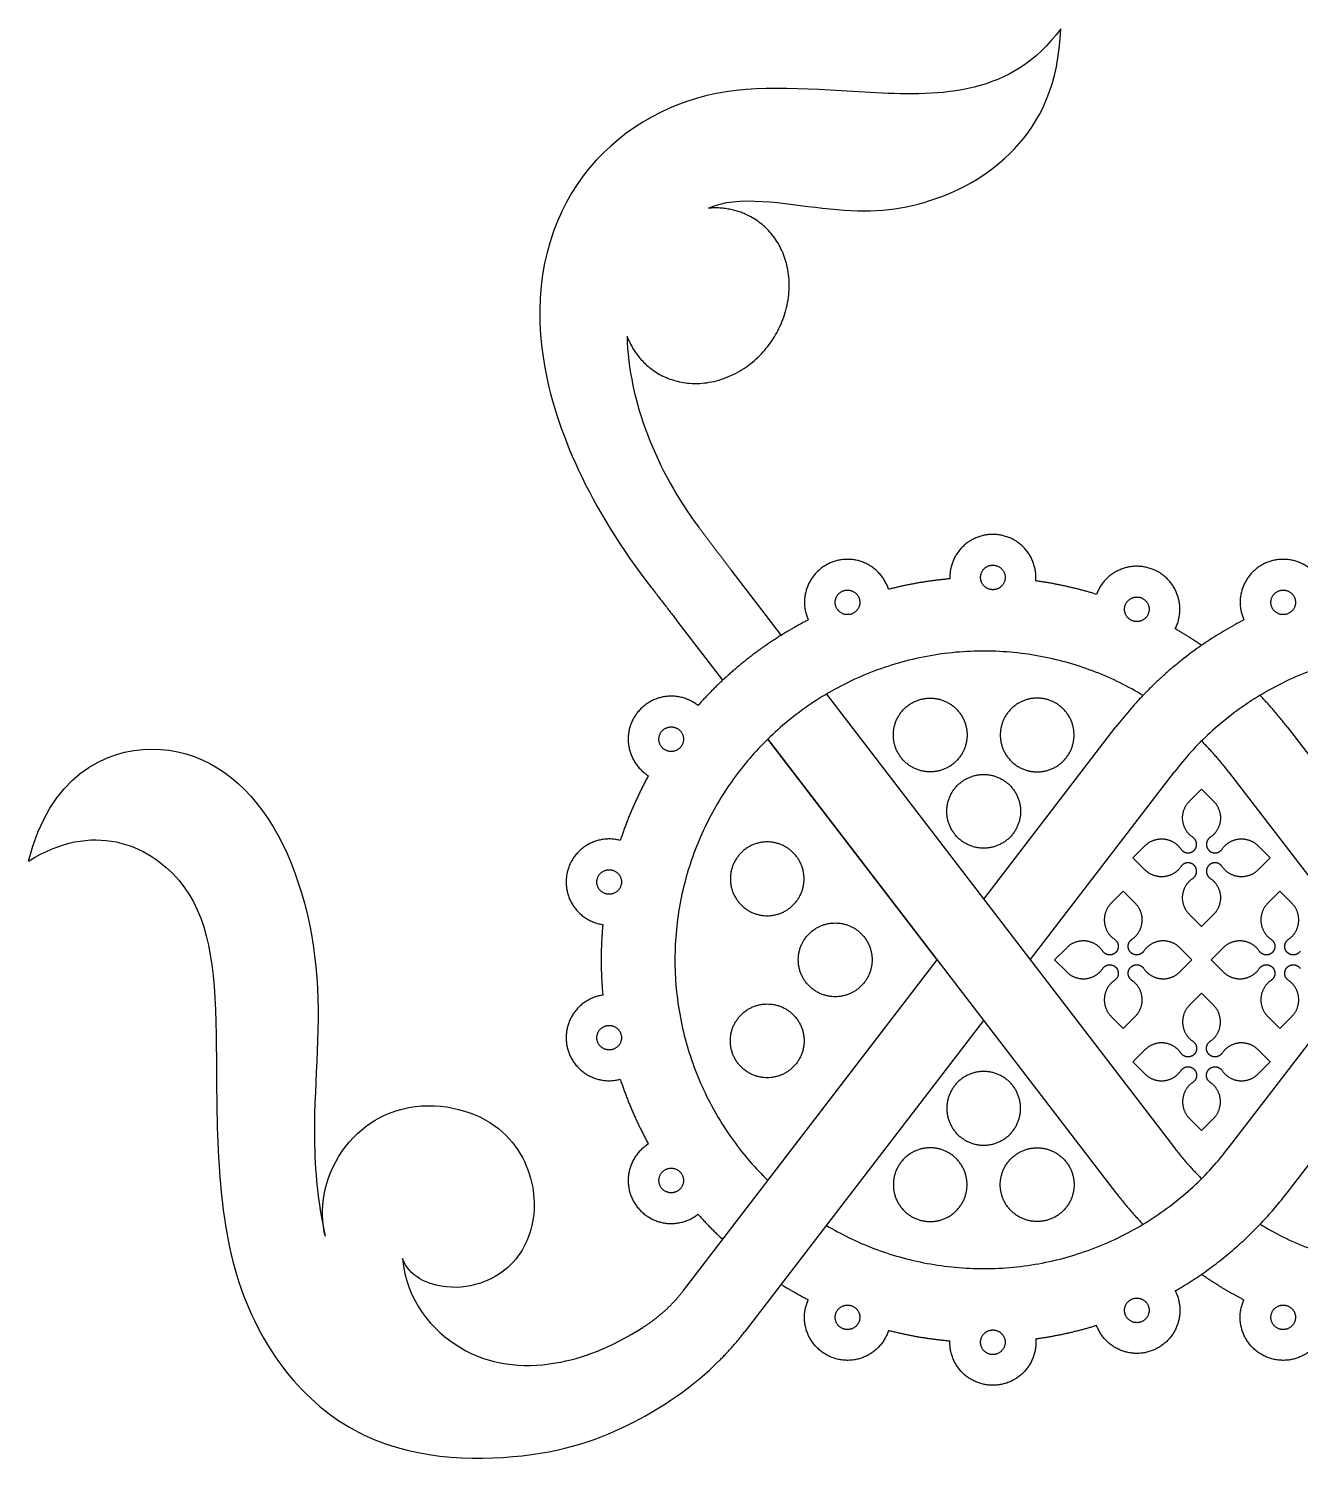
# Model space of a CAD drawing. Header units: millimetres. Extents: x -117 to 119, y -123 to 112.
# Drawn here: x -117.42 to -84.14, y -112.6 to -75.1 of the extents above; entities that cross this region are included whole.
import ezdxf

# ---------------------------------------------------------------- set-up
doc = ezdxf.new("R2010")
doc.units = ezdxf.units.MM
doc.header["$MEASUREMENT"] = 0
doc.layers.add('Layer 03', color=5, linetype='Continuous')

msp = doc.modelspace()

# ---------------------------------------------------------------- linework, layer by layer
at = {"layer": 'Layer 03'}
for p, q in [((-99.045, -89.268), (-97.731, -90.98)), ((-100.458, -90.598), (-99.263, -92.155)), ((-96.549, -92.52), (-87.441, -104.391)), ((-98.081, -93.695), (-88.972, -105.566)), ((-93.648, -99.472), (-98.081, -93.695)), ((-92.432, -97.886), (-88.972, -93.378)), ((-84.49, -93.378), (-76.039, -104.391)), ((-91.215, -99.472), (-87.441, -94.553)), ((-86.021, -94.553), (-77.571, -105.566)), ((-87.047, -95.322), (-86.731, -95.007)), ((-86.731, -95.007), (-86.415, -95.322)), ((-88.527, -96.803), (-88.211, -96.487)), ((-85.251, -96.487), (-84.935, -96.803)), ((-88.211, -97.118), (-88.527, -96.803)), ((-84.935, -96.803), (-85.251, -97.118)), ((-88.78, -97.676), (-89.096, -97.992)), ((-88.464, -97.992), (-88.78, -97.676)), ((-84.682, -97.676), (-84.998, -97.992)), ((-84.366, -97.992), (-84.682, -97.676)), ((-86.731, -98.599), (-87.047, -98.283)), ((-86.415, -98.283), (-86.731, -98.599)), ((-90.26, -99.156), (-90.576, -99.472)), ((-86.984, -99.472), (-87.3, -99.156)), ((-86.162, -99.156), (-86.478, -99.472)), ((-100.289, -108.127), (-93.648, -99.472)), ((-98.081, -105.249), (-93.648, -99.472)), ((-90.576, -99.472), (-90.26, -99.788)), ((-87.3, -99.788), (-86.984, -99.472)), ((-86.478, -99.472), (-86.162, -99.788)), ((-86.021, -104.391), (-82.247, -99.472)), ((-86.731, -100.345), (-87.047, -100.661)), ((-86.415, -100.661), (-86.731, -100.345)), ((-98.668, -109.185), (-92.432, -101.058)), ((-89.096, -100.952), (-88.78, -101.268)), ((-88.78, -101.268), (-88.464, -100.952)), ((-84.998, -100.952), (-84.682, -101.268)), ((-84.682, -101.268), (-84.366, -100.952)), ((-84.49, -105.566), (-81.03, -101.058)), ((-88.211, -101.826), (-88.527, -102.141)), ((-84.935, -102.141), (-85.251, -101.826)), ((-88.527, -102.141), (-88.211, -102.457)), ((-85.251, -102.457), (-84.935, -102.141)), ((-87.047, -103.622), (-86.731, -103.937)), ((-86.731, -103.937), (-86.415, -103.622))]:
    msp.add_line(p, q, dxfattribs=at)
for points, knots in [([(-90.417, -75.104), (-91.683, -76.865), (-95.48, -76.865), (-99.764, -76.371), (-103.508, -78.791), (-104.6, -83.487), (-102.74, -87.65), (-101.122, -89.737)], [0, 0, 0, 0, 8.596188, 17.192377, 25.788565, 34.384753, 42.725284, 42.725284, 42.725284, 42.725284]), ([(-99.634, -79.802), (-98.87, -79.438), (-96.321, -79.954), (-94.039, -79.86), (-91.434, -78.518), (-90.462, -76.549), (-90.417, -75.104)], [0.30722, 0.30722, 0.30722, 0.30722, 4.862479, 9.724959, 14.587438, 19.449917, 19.449917, 19.449917, 19.449917]), ([(-117.424, -96.89), (-116.879, -94.683), (-114.013, -93.246), (-110.841, -95.36), (-109.57, -99.985), (-110.097, -103.707), (-109.82, -106.028), (-109.663, -106.702)], [0, 0, 0, 0, 6.542367, 13.084735, 19.627102, 26.16947, 30.075982, 30.075982, 30.075982, 30.075982]), ([(-117.424, -96.89), (-115.758, -95.831), (-112.84, -97.052), (-112.405, -100.9), (-112.651, -107.972), (-109.173, -112.502), (-104.116, -112.643), (-101.582, -111.683), (-100.026, -110.63), (-99.359, -109.969)], [0, 0, 0, 0, 7.402509, 14.805018, 22.207527, 29.610036, 37.012544, 44.415053, 50.276972, 50.276972, 50.276972, 50.276972]), ([(-109.593, -105.232), (-109.287, -104.324), (-107.84, -103.015), (-105.172, -103.448), (-104.091, -105.188), (-104.217, -106.888), (-105.134, -107.89), (-106.609, -108.151), (-107.473, -107.757), (-107.645, -107.286)], [0.872349, 0.872349, 0.872349, 0.872349, 3.764102, 7.528203, 11.292305, 15.056407, 18.820508, 20.731205, 23.36717, 23.36717, 23.36717, 23.36717]), ([(-107.645, -107.286), (-107.532, -108.392), (-106.226, -109.959), (-103.846, -110.257), (-102.192, -109.621), (-101.349, -109.091)], [0, 0, 0, 0, 4.973303, 9.946606, 13.90718, 13.90718, 13.90718, 13.90718])]:
    msp.add_open_spline(points, degree=3, knots=knots, dxfattribs=at)
for points, weights, knots in [([(-101.765, -83.154), (-101.545, -83.727), (-101.057, -84.06), (-99.32, -85.244), (-97.978, -83.276), (-96.636, -81.308), (-98.372, -80.123), (-98.93, -79.743), (-99.634, -79.802)], [0.865674127914, 0.895684624661, 1, 0.707106781187, 1, 0.707106781187, 1, 0.882594801726, 0.859312510343], [5.723738, 5.723738, 5.723738, 6.283185, 6.283185, 7.853982, 7.853982, 9.424778, 9.424778, 10.054426, 10.054426, 10.054426]), ([(-91.069, -89.555), (-91.03, -89.071), (-91.355, -88.711), (-91.68, -88.35), (-92.165, -88.339), (-92.65, -88.327), (-92.991, -88.671), (-93.333, -89.016), (-93.317, -89.501)], [1, 0.918404448974, 1, 0.918404448974, 1, 0.918404448974, 1, 0.918404448974, 1], [10.855154, 10.855154, 10.855154, 12.278841, 12.278841, 13.702528, 13.702528, 15.126215, 15.126215, 16.549902, 16.549902, 16.549902]), ([(-94.922, -89.776), (-95.069, -89.314), (-95.506, -89.103), (-95.943, -88.892), (-96.396, -89.065), (-96.849, -89.238), (-97.035, -89.686), (-97.221, -90.134), (-97.023, -90.577)], [1, 0.918404448974, 1, 0.918404448974, 1, 0.918404448974, 1, 0.918404448974, 1], [0.538457, 0.538457, 0.538457, 1.962144, 1.962144, 3.385831, 3.385831, 4.809518, 4.809518, 6.233205, 6.233205, 6.233205]), ([(-91.87, -89.464), (-91.87, -89.143), (-92.192, -89.143), (-92.513, -89.143), (-92.513, -89.464), (-92.513, -89.786), (-92.192, -89.786), (-91.87, -89.786), (-91.87, -89.464)], [1, 0.707106781187, 1, 0.707106781187, 1, 0.707106781187, 1, 0.707106781187, 1], [0, 0, 0, 0.785398, 0.785398, 1.570796, 1.570796, 2.356194, 2.356194, 3.141593, 3.141593, 3.141593]), ([(-87.419, -90.807), (-87.2, -90.374), (-87.364, -89.917), (-87.528, -89.461), (-87.973, -89.267), (-88.418, -89.073), (-88.864, -89.262), (-89.311, -89.452), (-89.479, -89.907)], [1, 0.918404448974, 1, 0.918404448974, 1, 0.918404448974, 1, 0.918404448974, 1], [10.176278, 10.176278, 10.176278, 11.599965, 11.599965, 13.023652, 13.023652, 14.447339, 14.447339, 15.871026, 15.871026, 15.871026]), ([(-83.52, -89.776), (-83.667, -89.314), (-84.104, -89.103), (-84.541, -88.892), (-84.995, -89.065), (-85.448, -89.238), (-85.634, -89.686), (-85.82, -90.134), (-85.622, -90.577)], [1, 0.918404448974, 1, 0.918404448974, 1, 0.918404448974, 1, 0.918404448974, 1], [0.538457, 0.538457, 0.538457, 1.962144, 1.962144, 3.385831, 3.385831, 4.809518, 4.809518, 6.233205, 6.233205, 6.233205]), ([(-95.673, -90.117), (-95.673, -89.795), (-95.995, -89.795), (-96.317, -89.795), (-96.317, -90.117), (-96.317, -90.439), (-95.995, -90.439), (-95.673, -90.439), (-95.673, -90.117)], [1, 0.707106781187, 1, 0.707106781187, 1, 0.707106781187, 1, 0.707106781187, 1], [0, 0, 0, 0.785398, 0.785398, 1.570796, 1.570796, 2.356194, 2.356194, 3.141593, 3.141593, 3.141593]), ([(-88.102, -90.299), (-88.102, -89.977), (-88.424, -89.977), (-88.746, -89.977), (-88.746, -90.299), (-88.746, -90.62), (-88.424, -90.62), (-88.102, -90.62), (-88.102, -90.299)], [1, 0.707106781187, 1, 0.707106781187, 1, 0.707106781187, 1, 0.707106781187, 1], [0, 0, 0, 0.785398, 0.785398, 1.570796, 1.570796, 2.356194, 2.356194, 3.141593, 3.141593, 3.141593]), ([(-84.272, -90.117), (-84.272, -89.795), (-84.594, -89.795), (-84.915, -89.795), (-84.915, -90.117), (-84.915, -90.439), (-84.594, -90.439), (-84.272, -90.439), (-84.272, -90.117)], [1, 0.707106781187, 1, 0.707106781187, 1, 0.707106781187, 1, 0.707106781187, 1], [0, 0, 0, 0.785398, 0.785398, 1.570796, 1.570796, 2.356194, 2.356194, 3.141593, 3.141593, 3.141593]), ([(-88.262, -92.551), (-94.424, -88.839), (-98.824, -94.529), (-103.224, -100.22), (-98.081, -105.249)], [1, 0.746921559724, 1, 0.746921559724, 1], [78.711569, 78.711569, 78.711569, 101.34313, 101.34313, 123.974691, 123.974691, 123.974691]), ([(-99.909, -92.816), (-100.289, -92.514), (-100.769, -92.583), (-101.249, -92.652), (-101.529, -93.049), (-101.809, -93.445), (-101.713, -93.92), (-101.617, -94.396), (-101.206, -94.653)], [1, 0.918404448974, 1, 0.918404448974, 1, 0.918404448974, 1, 0.918404448974, 1], [1.57452, 1.57452, 1.57452, 2.998207, 2.998207, 4.421894, 4.421894, 5.845581, 5.845581, 7.269268, 7.269268, 7.269268]), ([(-93.831, -94.553), (-92.866, -94.553), (-92.866, -93.588), (-92.866, -92.623), (-93.831, -92.623), (-94.796, -92.623), (-94.796, -93.588), (-94.796, -94.553), (-93.831, -94.553)], [1, 0.707106781187, 1, 0.707106781187, 1, 0.707106781187, 1, 0.707106781187, 1], [0, 0, 0, 2.356194, 2.356194, 4.712389, 4.712389, 7.068583, 7.068583, 9.424778, 9.424778, 9.424778]), ([(-91.032, -94.553), (-91.997, -94.553), (-91.997, -93.588), (-91.997, -92.623), (-91.032, -92.623), (-90.067, -92.623), (-90.067, -93.588), (-90.067, -94.553), (-91.032, -94.553)], [1, 0.707106781187, 1, 0.707106781187, 1, 0.707106781187, 1, 0.707106781187, 1], [0, 0, 0, 2.356194, 2.356194, 4.712389, 4.712389, 7.068583, 7.068583, 9.424778, 9.424778, 9.424778]), ([(-100.287, -93.698), (-100.287, -93.376), (-100.609, -93.376), (-100.931, -93.376), (-100.931, -93.698), (-100.931, -94.02), (-100.609, -94.02), (-100.287, -94.02), (-100.287, -93.698)], [1, 0.707106781187, 1, 0.707106781187, 1, 0.707106781187, 1, 0.707106781187, 1], [0, 0, 0, 0.785398, 0.785398, 1.570796, 1.570796, 2.356194, 2.356194, 3.141593, 3.141593, 3.141593]), ([(-92.432, -96.551), (-91.466, -96.551), (-91.466, -95.586), (-91.466, -94.621), (-92.432, -94.621), (-93.397, -94.621), (-93.397, -95.586), (-93.397, -96.551), (-92.432, -96.551)], [1, 0.707106781187, 1, 0.707106781187, 1, 0.707106781187, 1, 0.707106781187, 1], [0, 0, 0, 2.356194, 2.356194, 4.712389, 4.712389, 7.068583, 7.068583, 9.424778, 9.424778, 9.424778]), ([(-86.958, -96.266), (-87.197, -96.103), (-87.224, -95.815), (-87.251, -95.527), (-87.047, -95.322)], [1, 0.904863889332, 1, 0.904863889332, 1], [40.235161, 40.235161, 40.235161, 41.044166, 41.044166, 41.853171, 41.853171, 41.853171]), ([(-86.415, -95.322), (-86.211, -95.527), (-86.238, -95.815), (-86.265, -96.103), (-86.504, -96.266)], [1, 0.904863889332, 1, 0.904863889332, 1], [20.19797, 20.19797, 20.19797, 21.006976, 21.006976, 21.815981, 21.815981, 21.815981]), ([(-101.942, -96.347), (-102.41, -96.222), (-102.823, -96.476), (-103.236, -96.731), (-103.335, -97.206), (-103.434, -97.681), (-103.156, -98.079), (-102.879, -98.477), (-102.399, -98.549)], [1, 0.918404448974, 1, 0.918404448974, 1, 0.918404448974, 1, 0.918404448974, 1], [2.291782, 2.291782, 2.291782, 3.715469, 3.715469, 5.139156, 5.139156, 6.562843, 6.562843, 7.98653, 7.98653, 7.98653]), ([(-88.211, -96.487), (-88.006, -96.282), (-87.718, -96.309), (-87.43, -96.337), (-87.268, -96.576)], [1, 0.904854530768, 1, 0.904854530768, 1], [37.441541, 37.441541, 37.441541, 38.250627, 38.250627, 39.059714, 39.059714, 39.059714]), ([(-87.268, -96.576), (-87.209, -96.663), (-87.104, -96.673), (-86.999, -96.682), (-86.925, -96.608), (-86.851, -96.534), (-86.861, -96.429), (-86.871, -96.325), (-86.958, -96.266)], [1, 0.904841645654, 1, 0.904841645654, 1, 0.904841645654, 1, 0.904841645654, 1], [39.059714, 39.059714, 39.059714, 39.353575, 39.353575, 39.647437, 39.647437, 39.941299, 39.941299, 40.235161, 40.235161, 40.235161]), ([(-86.504, -96.266), (-86.591, -96.325), (-86.601, -96.429), (-86.611, -96.534), (-86.536, -96.608), (-86.462, -96.682), (-86.358, -96.673), (-86.253, -96.663), (-86.194, -96.576)], [1, 0.904841645653, 1, 0.904841645653, 1, 0.904841645653, 1, 0.904841645653, 1], [21.815981, 21.815981, 21.815981, 22.109843, 22.109843, 22.403704, 22.403704, 22.697566, 22.697566, 22.991428, 22.991428, 22.991428]), ([(-86.194, -96.576), (-86.031, -96.337), (-85.743, -96.309), (-85.455, -96.282), (-85.251, -96.487)], [1, 0.904854530768, 1, 0.904854530768, 1], [22.991428, 22.991428, 22.991428, 23.800514, 23.800514, 24.6096, 24.6096, 24.6096]), ([(-97.131, -97.352), (-97.131, -98.317), (-98.096, -98.317), (-99.061, -98.317), (-99.061, -97.352), (-99.061, -96.387), (-98.096, -96.387), (-97.131, -96.387), (-97.131, -97.352)], [1, 0.707106781187, 1, 0.707106781187, 1, 0.707106781187, 1, 0.707106781187, 1], [0, 0, 0, 2.356194, 2.356194, 4.712389, 4.712389, 7.068583, 7.068583, 9.424778, 9.424778, 9.424778]), ([(-87.268, -97.029), (-87.43, -97.269), (-87.718, -97.296), (-88.006, -97.323), (-88.211, -97.118)], [1, 0.904854530768, 1, 0.904854530768, 1], [34.487142, 34.487142, 34.487142, 35.296228, 35.296228, 36.105314, 36.105314, 36.105314]), ([(-86.958, -97.34), (-86.871, -97.281), (-86.861, -97.176), (-86.851, -97.071), (-86.925, -96.997), (-86.999, -96.923), (-87.104, -96.933), (-87.209, -96.942), (-87.268, -97.029)], [1, 0.904841645653, 1, 0.904841645653, 1, 0.904841645653, 1, 0.904841645653, 1], [33.311695, 33.311695, 33.311695, 33.605557, 33.605557, 33.899418, 33.899418, 34.19328, 34.19328, 34.487142, 34.487142, 34.487142]), ([(-86.194, -97.029), (-86.253, -96.942), (-86.358, -96.933), (-86.462, -96.923), (-86.536, -96.997), (-86.611, -97.071), (-86.601, -97.176), (-86.591, -97.281), (-86.504, -97.34)], [1, 0.904841645653, 1, 0.904841645653, 1, 0.904841645653, 1, 0.904841645653, 1], [27.564, 27.564, 27.564, 27.857861, 27.857861, 28.151723, 28.151723, 28.445585, 28.445585, 28.739447, 28.739447, 28.739447]), ([(-85.251, -97.118), (-85.455, -97.323), (-85.743, -97.296), (-86.031, -97.269), (-86.194, -97.029)], [1, 0.904854530768, 1, 0.904854530768, 1], [25.945827, 25.945827, 25.945827, 26.754913, 26.754913, 27.564, 27.564, 27.564]), ([(-101.911, -97.435), (-101.911, -97.113), (-102.233, -97.113), (-102.554, -97.113), (-102.554, -97.435), (-102.554, -97.757), (-102.233, -97.757), (-101.911, -97.757), (-101.911, -97.435)], [1, 0.707106781187, 1, 0.707106781187, 1, 0.707106781187, 1, 0.707106781187, 1], [0, 0, 0, 0.785398, 0.785398, 1.570796, 1.570796, 2.356194, 2.356194, 3.141593, 3.141593, 3.141593]), ([(-87.047, -98.283), (-87.251, -98.078), (-87.224, -97.79), (-87.197, -97.502), (-86.958, -97.34)], [1, 0.904863889332, 1, 0.904863889332, 1], [31.693684, 31.693684, 31.693684, 32.50269, 32.50269, 33.311695, 33.311695, 33.311695]), ([(-86.504, -97.34), (-86.265, -97.502), (-86.238, -97.79), (-86.211, -98.078), (-86.415, -98.283)], [1, 0.904863889332, 1, 0.904863889332, 1], [28.739447, 28.739447, 28.739447, 29.548452, 29.548452, 30.357457, 30.357457, 30.357457]), ([(-89.096, -97.992), (-89.3, -98.196), (-89.273, -98.484), (-89.246, -98.772), (-89.007, -98.935)], [1, 0.904863889332, 1, 0.904863889332, 1], [31.693684, 31.693684, 31.693684, 32.50269, 32.50269, 33.311695, 33.311695, 33.311695]), ([(-88.553, -98.935), (-88.314, -98.772), (-88.287, -98.484), (-88.259, -98.196), (-88.464, -97.992)], [1, 0.904863889332, 1, 0.904863889332, 1], [28.739447, 28.739447, 28.739447, 29.548452, 29.548452, 30.357457, 30.357457, 30.357457]), ([(-84.998, -97.992), (-85.202, -98.196), (-85.175, -98.484), (-85.148, -98.772), (-84.909, -98.935)], [1, 0.904863889332, 1, 0.904863889332, 1], [31.693684, 31.693684, 31.693684, 32.50269, 32.50269, 33.311695, 33.311695, 33.311695]), ([(-84.455, -98.935), (-84.216, -98.772), (-84.189, -98.484), (-84.162, -98.196), (-84.366, -97.992)], [1, 0.904863889332, 1, 0.904863889332, 1], [28.739447, 28.739447, 28.739447, 29.548452, 29.548452, 30.357457, 30.357457, 30.357457]), ([(-95.352, -99.472), (-95.352, -98.507), (-96.317, -98.507), (-97.283, -98.507), (-97.283, -99.472), (-97.283, -100.437), (-96.317, -100.437), (-95.352, -100.437), (-95.352, -99.472)], [1, 0.707106781187, 1, 0.707106781187, 1, 0.707106781187, 1, 0.707106781187, 1], [0, 0, 0, 2.356194, 2.356194, 4.712389, 4.712389, 7.068583, 7.068583, 9.424778, 9.424778, 9.424778]), ([(-89.317, -99.245), (-89.479, -99.006), (-89.767, -98.979), (-90.055, -98.952), (-90.26, -99.156)], [1, 0.904854530768, 1, 0.904854530768, 1], [34.487142, 34.487142, 34.487142, 35.296228, 35.296228, 36.105314, 36.105314, 36.105314]), ([(-89.007, -98.935), (-88.92, -98.994), (-88.91, -99.099), (-88.9, -99.203), (-88.974, -99.278), (-89.048, -99.352), (-89.153, -99.342), (-89.258, -99.332), (-89.317, -99.245)], [1, 0.904841645654, 1, 0.904841645654, 1, 0.904841645654, 1, 0.904841645654, 1], [33.311695, 33.311695, 33.311695, 33.605557, 33.605557, 33.899418, 33.899418, 34.19328, 34.19328, 34.487142, 34.487142, 34.487142]), ([(-88.243, -99.245), (-88.302, -99.332), (-88.407, -99.342), (-88.511, -99.352), (-88.585, -99.278), (-88.66, -99.203), (-88.65, -99.099), (-88.64, -98.994), (-88.553, -98.935)], [1, 0.904841645653, 1, 0.904841645653, 1, 0.904841645653, 1, 0.904841645653, 1], [27.564, 27.564, 27.564, 27.857861, 27.857861, 28.151723, 28.151723, 28.445585, 28.445585, 28.739447, 28.739447, 28.739447]), ([(-87.3, -99.156), (-87.504, -98.952), (-87.792, -98.979), (-88.08, -99.006), (-88.243, -99.245)], [1, 0.904854530768, 1, 0.904854530768, 1], [25.945827, 25.945827, 25.945827, 26.754913, 26.754913, 27.564, 27.564, 27.564]), ([(-85.219, -99.245), (-85.381, -99.006), (-85.669, -98.979), (-85.957, -98.952), (-86.162, -99.156)], [1, 0.904854530768, 1, 0.904854530768, 1], [34.487142, 34.487142, 34.487142, 35.296228, 35.296228, 36.105314, 36.105314, 36.105314]), ([(-84.909, -98.935), (-84.822, -98.994), (-84.812, -99.099), (-84.802, -99.203), (-84.876, -99.278), (-84.95, -99.352), (-85.055, -99.342), (-85.16, -99.332), (-85.219, -99.245)], [1, 0.904841645653, 1, 0.904841645653, 1, 0.904841645653, 1, 0.904841645653, 1], [33.311695, 33.311695, 33.311695, 33.605557, 33.605557, 33.899418, 33.899418, 34.19328, 34.19328, 34.487142, 34.487142, 34.487142]), ([(-84.145, -99.245), (-84.204, -99.332), (-84.309, -99.342), (-84.413, -99.352), (-84.487, -99.278), (-84.562, -99.203), (-84.552, -99.099), (-84.542, -98.994), (-84.455, -98.935)], [1, 0.904841645653, 1, 0.904841645653, 1, 0.904841645653, 1, 0.904841645653, 1], [27.564, 27.564, 27.564, 27.857861, 27.857861, 28.151723, 28.151723, 28.445585, 28.445585, 28.739447, 28.739447, 28.739447]), ([(-90.26, -99.788), (-90.055, -99.992), (-89.767, -99.965), (-89.479, -99.938), (-89.317, -99.699)], [1, 0.904854530768, 1, 0.904854530768, 1], [37.441541, 37.441541, 37.441541, 38.250627, 38.250627, 39.059714, 39.059714, 39.059714]), ([(-89.317, -99.699), (-89.258, -99.612), (-89.153, -99.602), (-89.048, -99.592), (-88.974, -99.666), (-88.9, -99.741), (-88.91, -99.845), (-88.92, -99.95), (-89.007, -100.009)], [1, 0.904841645653, 1, 0.904841645653, 1, 0.904841645653, 1, 0.904841645653, 1], [39.059714, 39.059714, 39.059714, 39.353575, 39.353575, 39.647437, 39.647437, 39.941299, 39.941299, 40.235161, 40.235161, 40.235161]), ([(-88.553, -100.009), (-88.64, -99.95), (-88.65, -99.845), (-88.66, -99.741), (-88.585, -99.666), (-88.511, -99.592), (-88.407, -99.602), (-88.302, -99.612), (-88.243, -99.699)], [1, 0.904841645653, 1, 0.904841645653, 1, 0.904841645653, 1, 0.904841645653, 1], [21.815981, 21.815981, 21.815981, 22.109843, 22.109843, 22.403704, 22.403704, 22.697566, 22.697566, 22.991428, 22.991428, 22.991428]), ([(-88.243, -99.699), (-88.08, -99.938), (-87.792, -99.965), (-87.504, -99.992), (-87.3, -99.788)], [1, 0.904854530768, 1, 0.904854530768, 1], [22.991428, 22.991428, 22.991428, 23.800514, 23.800514, 24.6096, 24.6096, 24.6096]), ([(-86.162, -99.788), (-85.957, -99.992), (-85.669, -99.965), (-85.381, -99.938), (-85.219, -99.699)], [1, 0.904854530768, 1, 0.904854530768, 1], [37.441541, 37.441541, 37.441541, 38.250627, 38.250627, 39.059714, 39.059714, 39.059714]), ([(-85.219, -99.699), (-85.16, -99.612), (-85.055, -99.602), (-84.95, -99.592), (-84.876, -99.666), (-84.802, -99.741), (-84.812, -99.845), (-84.822, -99.95), (-84.909, -100.009)], [1, 0.904841645654, 1, 0.904841645654, 1, 0.904841645654, 1, 0.904841645654, 1], [39.059714, 39.059714, 39.059714, 39.353575, 39.353575, 39.647437, 39.647437, 39.941299, 39.941299, 40.235161, 40.235161, 40.235161]), ([(-84.455, -100.009), (-84.542, -99.95), (-84.552, -99.845), (-84.562, -99.741), (-84.487, -99.666), (-84.413, -99.592), (-84.309, -99.602), (-84.204, -99.612), (-84.145, -99.699)], [1, 0.904841645653, 1, 0.904841645653, 1, 0.904841645653, 1, 0.904841645653, 1], [21.815981, 21.815981, 21.815981, 22.109843, 22.109843, 22.403704, 22.403704, 22.697566, 22.697566, 22.991428, 22.991428, 22.991428]), ([(-89.007, -100.009), (-89.246, -100.172), (-89.273, -100.46), (-89.3, -100.748), (-89.096, -100.952)], [1, 0.904863889332, 1, 0.904863889332, 1], [40.235161, 40.235161, 40.235161, 41.044166, 41.044166, 41.853171, 41.853171, 41.853171]), ([(-88.464, -100.952), (-88.259, -100.748), (-88.287, -100.46), (-88.314, -100.172), (-88.553, -100.009)], [1, 0.904863889332, 1, 0.904863889332, 1], [20.19797, 20.19797, 20.19797, 21.006976, 21.006976, 21.815981, 21.815981, 21.815981]), ([(-84.909, -100.009), (-85.148, -100.172), (-85.175, -100.46), (-85.202, -100.748), (-84.998, -100.952)], [1, 0.904863889332, 1, 0.904863889332, 1], [40.235161, 40.235161, 40.235161, 41.044166, 41.044166, 41.853171, 41.853171, 41.853171]), ([(-84.366, -100.952), (-84.162, -100.748), (-84.189, -100.46), (-84.216, -100.172), (-84.455, -100.009)], [1, 0.904863889332, 1, 0.904863889332, 1], [20.19797, 20.19797, 20.19797, 21.006976, 21.006976, 21.815981, 21.815981, 21.815981]), ([(-102.399, -100.396), (-102.879, -100.467), (-103.156, -100.865), (-103.434, -101.263), (-103.335, -101.738), (-103.236, -102.213), (-102.823, -102.468), (-102.41, -102.722), (-101.942, -102.597)], [1, 0.918404448974, 1, 0.918404448974, 1, 0.918404448974, 1, 0.918404448974, 1], [3.009044, 3.009044, 3.009044, 4.432731, 4.432731, 5.856418, 5.856418, 7.280105, 7.280105, 8.703792, 8.703792, 8.703792]), ([(-97.131, -101.592), (-97.131, -100.627), (-98.096, -100.627), (-99.061, -100.627), (-99.061, -101.592), (-99.061, -102.557), (-98.096, -102.557), (-97.131, -102.557), (-97.131, -101.592)], [1, 0.707106781187, 1, 0.707106781187, 1, 0.707106781187, 1, 0.707106781187, 1], [0, 0, 0, 2.356194, 2.356194, 4.712389, 4.712389, 7.068583, 7.068583, 9.424778, 9.424778, 9.424778]), ([(-87.047, -100.661), (-87.251, -100.866), (-87.224, -101.154), (-87.197, -101.442), (-86.958, -101.604)], [1, 0.904863889332, 1, 0.904863889332, 1], [31.693684, 31.693684, 31.693684, 32.50269, 32.50269, 33.311695, 33.311695, 33.311695]), ([(-86.504, -101.604), (-86.265, -101.442), (-86.238, -101.154), (-86.211, -100.866), (-86.415, -100.661)], [1, 0.904863889332, 1, 0.904863889332, 1], [28.739447, 28.739447, 28.739447, 29.548452, 29.548452, 30.357457, 30.357457, 30.357457]), ([(-101.911, -101.509), (-101.911, -101.187), (-102.233, -101.187), (-102.554, -101.187), (-102.554, -101.509), (-102.554, -101.831), (-102.233, -101.831), (-101.911, -101.831), (-101.911, -101.509)], [1, 0.707106781187, 1, 0.707106781187, 1, 0.707106781187, 1, 0.707106781187, 1], [0, 0, 0, 0.785398, 0.785398, 1.570796, 1.570796, 2.356194, 2.356194, 3.141593, 3.141593, 3.141593]), ([(-87.268, -101.915), (-87.43, -101.675), (-87.718, -101.648), (-88.006, -101.621), (-88.211, -101.826)], [1, 0.904854530768, 1, 0.904854530768, 1], [34.487142, 34.487142, 34.487142, 35.296228, 35.296228, 36.105314, 36.105314, 36.105314]), ([(-86.958, -101.604), (-86.871, -101.663), (-86.861, -101.768), (-86.851, -101.873), (-86.925, -101.947), (-86.999, -102.021), (-87.104, -102.011), (-87.209, -102.002), (-87.268, -101.915)], [1, 0.904841645653, 1, 0.904841645653, 1, 0.904841645653, 1, 0.904841645653, 1], [33.311695, 33.311695, 33.311695, 33.605557, 33.605557, 33.899418, 33.899418, 34.19328, 34.19328, 34.487142, 34.487142, 34.487142]), ([(-86.194, -101.915), (-86.253, -102.002), (-86.358, -102.011), (-86.462, -102.021), (-86.536, -101.947), (-86.611, -101.873), (-86.601, -101.768), (-86.591, -101.663), (-86.504, -101.604)], [1, 0.904841645653, 1, 0.904841645653, 1, 0.904841645653, 1, 0.904841645653, 1], [27.564, 27.564, 27.564, 27.857861, 27.857861, 28.151723, 28.151723, 28.445585, 28.445585, 28.739447, 28.739447, 28.739447]), ([(-85.251, -101.826), (-85.455, -101.621), (-85.743, -101.648), (-86.031, -101.675), (-86.194, -101.915)], [1, 0.904854530768, 1, 0.904854530768, 1], [25.945827, 25.945827, 25.945827, 26.754913, 26.754913, 27.564, 27.564, 27.564]), ([(-87.268, -102.368), (-87.209, -102.281), (-87.104, -102.271), (-86.999, -102.262), (-86.925, -102.336), (-86.851, -102.41), (-86.861, -102.515), (-86.871, -102.619), (-86.958, -102.678)], [1, 0.904841645654, 1, 0.904841645654, 1, 0.904841645654, 1, 0.904841645654, 1], [39.059714, 39.059714, 39.059714, 39.353575, 39.353575, 39.647437, 39.647437, 39.941299, 39.941299, 40.235161, 40.235161, 40.235161]), ([(-86.504, -102.678), (-86.591, -102.619), (-86.601, -102.515), (-86.611, -102.41), (-86.536, -102.336), (-86.462, -102.262), (-86.358, -102.271), (-86.253, -102.281), (-86.194, -102.368)], [1, 0.904841645653, 1, 0.904841645653, 1, 0.904841645653, 1, 0.904841645653, 1], [21.815981, 21.815981, 21.815981, 22.109843, 22.109843, 22.403704, 22.403704, 22.697566, 22.697566, 22.991428, 22.991428, 22.991428]), ([(-92.432, -102.393), (-91.466, -102.393), (-91.466, -103.358), (-91.466, -104.323), (-92.432, -104.323), (-93.397, -104.323), (-93.397, -103.358), (-93.397, -102.393), (-92.432, -102.393)], [1, 0.707106781187, 1, 0.707106781187, 1, 0.707106781187, 1, 0.707106781187, 1], [0, 0, 0, 2.356194, 2.356194, 4.712389, 4.712389, 7.068583, 7.068583, 9.424778, 9.424778, 9.424778]), ([(-88.211, -102.457), (-88.006, -102.662), (-87.718, -102.635), (-87.43, -102.607), (-87.268, -102.368)], [1, 0.904854530768, 1, 0.904854530768, 1], [37.441541, 37.441541, 37.441541, 38.250627, 38.250627, 39.059714, 39.059714, 39.059714]), ([(-86.958, -102.678), (-87.197, -102.841), (-87.224, -103.129), (-87.251, -103.417), (-87.047, -103.622)], [1, 0.904863889332, 1, 0.904863889332, 1], [40.235161, 40.235161, 40.235161, 41.044166, 41.044166, 41.853171, 41.853171, 41.853171]), ([(-86.415, -103.622), (-86.211, -103.417), (-86.238, -103.129), (-86.265, -102.841), (-86.504, -102.678)], [1, 0.904863889332, 1, 0.904863889332, 1], [20.19797, 20.19797, 20.19797, 21.006976, 21.006976, 21.815981, 21.815981, 21.815981]), ([(-86.194, -102.368), (-86.031, -102.607), (-85.743, -102.635), (-85.455, -102.662), (-85.251, -102.457)], [1, 0.904854530768, 1, 0.904854530768, 1], [22.991428, 22.991428, 22.991428, 23.800514, 23.800514, 24.6096, 24.6096, 24.6096]), ([(-101.206, -104.291), (-101.617, -104.548), (-101.713, -105.024), (-101.809, -105.499), (-101.529, -105.896), (-101.249, -106.292), (-100.769, -106.361), (-100.289, -106.43), (-99.909, -106.128)], [1, 0.918404448974, 1, 0.918404448974, 1, 0.918404448974, 1, 0.918404448974, 1], [3.726306, 3.726306, 3.726306, 5.149993, 5.149993, 6.57368, 6.57368, 7.997367, 7.997367, 9.421054, 9.421054, 9.421054]), ([(-93.831, -104.391), (-92.866, -104.391), (-92.866, -105.356), (-92.866, -106.321), (-93.831, -106.321), (-94.796, -106.321), (-94.796, -105.356), (-94.796, -104.391), (-93.831, -104.391)], [1, 0.707106781187, 1, 0.707106781187, 1, 0.707106781187, 1, 0.707106781187, 1], [0, 0, 0, 2.356194, 2.356194, 4.712389, 4.712389, 7.068583, 7.068583, 9.424778, 9.424778, 9.424778]), ([(-91.032, -104.391), (-91.997, -104.391), (-91.997, -105.356), (-91.997, -106.321), (-91.032, -106.321), (-90.067, -106.321), (-90.067, -105.356), (-90.067, -104.391), (-91.032, -104.391)], [1, 0.707106781187, 1, 0.707106781187, 1, 0.707106781187, 1, 0.707106781187, 1], [0, 0, 0, 2.356194, 2.356194, 4.712389, 4.712389, 7.068583, 7.068583, 9.424778, 9.424778, 9.424778]), ([(-100.287, -105.246), (-100.287, -104.924), (-100.609, -104.924), (-100.931, -104.924), (-100.931, -105.246), (-100.931, -105.568), (-100.609, -105.568), (-100.287, -105.568), (-100.287, -105.246)], [1, 0.707106781187, 1, 0.707106781187, 1, 0.707106781187, 1, 0.707106781187, 1], [0, 0, 0, 0.785398, 0.785398, 1.570796, 1.570796, 2.356194, 2.356194, 3.141593, 3.141593, 3.141593]), ([(-87.419, -108.137), (-87.2, -108.57), (-87.364, -109.027), (-87.528, -109.483), (-87.973, -109.677), (-88.418, -109.871), (-88.864, -109.682), (-89.311, -109.492), (-89.479, -109.037)], [1, 0.918404448974, 1, 0.918404448974, 1, 0.918404448974, 1, 0.918404448974, 1], [10.176278, 10.176278, 10.176278, 11.599965, 11.599965, 13.023652, 13.023652, 14.447339, 14.447339, 15.871026, 15.871026, 15.871026]), ([(-88.102, -108.645), (-88.102, -108.324), (-88.424, -108.324), (-88.746, -108.324), (-88.746, -108.645), (-88.746, -108.967), (-88.424, -108.967), (-88.102, -108.967), (-88.102, -108.645)], [1, 0.707106781187, 1, 0.707106781187, 1, 0.707106781187, 1, 0.707106781187, 1], [0, 0, 0, 0.785398, 0.785398, 1.570796, 1.570796, 2.356194, 2.356194, 3.141593, 3.141593, 3.141593]), ([(-94.922, -109.168), (-95.069, -109.63), (-95.506, -109.841), (-95.943, -110.052), (-96.396, -109.879), (-96.849, -109.706), (-97.035, -109.258), (-97.221, -108.81), (-97.023, -108.367)], [1, 0.918404448974, 1, 0.918404448974, 1, 0.918404448974, 1, 0.918404448974, 1], [0.538457, 0.538457, 0.538457, 1.962144, 1.962144, 3.385831, 3.385831, 4.809518, 4.809518, 6.233205, 6.233205, 6.233205]), ([(-95.673, -108.827), (-95.673, -108.505), (-95.995, -108.505), (-96.317, -108.505), (-96.317, -108.827), (-96.317, -109.149), (-95.995, -109.149), (-95.673, -109.149), (-95.673, -108.827)], [1, 0.707106781187, 1, 0.707106781187, 1, 0.707106781187, 1, 0.707106781187, 1], [0, 0, 0, 0.785398, 0.785398, 1.570796, 1.570796, 2.356194, 2.356194, 3.141593, 3.141593, 3.141593]), ([(-83.52, -109.168), (-83.667, -109.63), (-84.104, -109.841), (-84.541, -110.052), (-84.995, -109.879), (-85.448, -109.706), (-85.634, -109.258), (-85.82, -108.81), (-85.622, -108.367)], [1, 0.918404448974, 1, 0.918404448974, 1, 0.918404448974, 1, 0.918404448974, 1], [0.538457, 0.538457, 0.538457, 1.962144, 1.962144, 3.385831, 3.385831, 4.809518, 4.809518, 6.233205, 6.233205, 6.233205]), ([(-84.272, -108.827), (-84.272, -108.505), (-84.594, -108.505), (-84.915, -108.505), (-84.915, -108.827), (-84.915, -109.149), (-84.594, -109.149), (-84.272, -109.149), (-84.272, -108.827)], [1, 0.707106781187, 1, 0.707106781187, 1, 0.707106781187, 1, 0.707106781187, 1], [0, 0, 0, 0.785398, 0.785398, 1.570796, 1.570796, 2.356194, 2.356194, 3.141593, 3.141593, 3.141593]), ([(-91.069, -109.389), (-91.03, -109.873), (-91.355, -110.233), (-91.68, -110.594), (-92.165, -110.605), (-92.65, -110.617), (-92.991, -110.273), (-93.333, -109.928), (-93.317, -109.443)], [1, 0.918404448974, 1, 0.918404448974, 1, 0.918404448974, 1, 0.918404448974, 1], [10.855154, 10.855154, 10.855154, 12.278841, 12.278841, 13.702528, 13.702528, 15.126215, 15.126215, 16.549902, 16.549902, 16.549902]), ([(-91.87, -109.48), (-91.87, -109.158), (-92.192, -109.158), (-92.513, -109.158), (-92.513, -109.48), (-92.513, -109.801), (-92.192, -109.801), (-91.87, -109.801), (-91.87, -109.48)], [1, 0.707106781187, 1, 0.707106781187, 1, 0.707106781187, 1, 0.707106781187, 1], [0, 0, 0, 0.785398, 0.785398, 1.570796, 1.570796, 2.356194, 2.356194, 3.141593, 3.141593, 3.141593])]:
    msp.add_rational_spline(points, weights, degree=2, knots=knots, dxfattribs=at)
msp.add_open_spline([(-101.765, -83.154), (-101.731, -84.838), (-100.976, -86.707), (-99.889, -88.153)], degree=3, dxfattribs=at)
for points, weights in [([(-99.889, -88.153), (-99.469, -88.712), (-99.045, -89.268)], [1, 0.99999238605, 1]), ([(-93.317, -89.501), (-94.131, -89.573), (-94.922, -89.776)], [1, 0.996687573446, 1]), ([(-89.479, -89.907), (-90.26, -89.666), (-91.069, -89.555)], [1, 0.996687573058, 1]), ([(-101.122, -89.737), (-100.789, -90.166), (-100.458, -90.598)], [1, 0.999996839696, 1]), ([(-97.023, -90.577), (-97.385, -90.764), (-97.731, -90.98)], [1, 0.999171550175, 1]), ([(-85.622, -90.577), (-87.61, -91.603), (-88.972, -93.378)], [1, 0.975920847379, 1]), ([(-97.731, -90.98), (-98.554, -91.493), (-99.263, -92.155)], [1, 0.995340765227, 1]), ([(-86.731, -91.243), (-87.066, -91.011), (-87.419, -90.807)], [1, 0.99917155015, 1]), ([(-76.861, -92.551), (-83.045, -88.825), (-87.441, -94.553)], [1, 0.745690762845, 1]), ([(-99.263, -92.155), (-99.601, -92.47), (-99.909, -92.816)], [1, 0.998933363081, 1]), ([(-84.49, -93.378), (-84.822, -92.945), (-85.199, -92.551)], [1, 0.998516706716, 1]), ([(-86.021, -94.553), (-86.349, -94.126), (-86.731, -93.746)], [1, 0.997785058544, 1]), ([(-101.206, -94.653), (-101.652, -95.466), (-101.942, -96.347)], [1, 0.99573572745, 1]), ([(-102.399, -98.549), (-102.485, -99.472), (-102.399, -100.396)], [1, 0.995735727724, 1]), ([(-101.942, -102.597), (-101.652, -103.478), (-101.206, -104.291)], [1, 0.99573572745, 1]), ([(-96.549, -106.424), (-90.384, -110.076), (-86.021, -104.391)], [1, 0.748149668117, 1]), ([(-87.441, -104.391), (-87.113, -104.818), (-86.731, -105.198)], [1, 0.997785056993, 1]), ([(-85.199, -106.393), (-79.015, -110.119), (-74.62, -104.391)], [1, 0.745691181233, 1]), ([(-109.663, -106.702), (-109.837, -105.957), (-109.593, -105.232)], [1, 0.962019166468, 1]), ([(-88.972, -105.566), (-88.64, -105.999), (-88.262, -106.393)], [1, 0.998516706707, 1]), ([(-87.419, -108.137), (-85.699, -107.142), (-84.49, -105.566)], [1, 0.98086764903, 1]), ([(-99.909, -106.128), (-99.601, -106.474), (-99.263, -106.789)], [1, 0.998933363067, 1]), ([(-97.731, -107.964), (-97.385, -108.18), (-97.023, -108.367)], [1, 0.999171550174, 1]), ([(-86.731, -107.701), (-86.198, -108.07), (-85.622, -108.367)], [1, 0.997909407502, 1]), ([(-101.349, -109.091), (-100.732, -108.704), (-100.289, -108.127)], [1, 0.984235076015, 1]), ([(-91.069, -109.389), (-90.26, -109.278), (-89.479, -109.037)], [1, 0.996687573058, 1]), ([(-99.359, -109.969), (-98.987, -109.601), (-98.668, -109.185)], [1, 0.997702257764, 1]), ([(-94.922, -109.168), (-94.131, -109.371), (-93.317, -109.443)], [1, 0.996687573446, 1])]:
    msp.add_rational_spline(points, weights, degree=2, dxfattribs=at)

doc.saveas('drawing.dxf')
